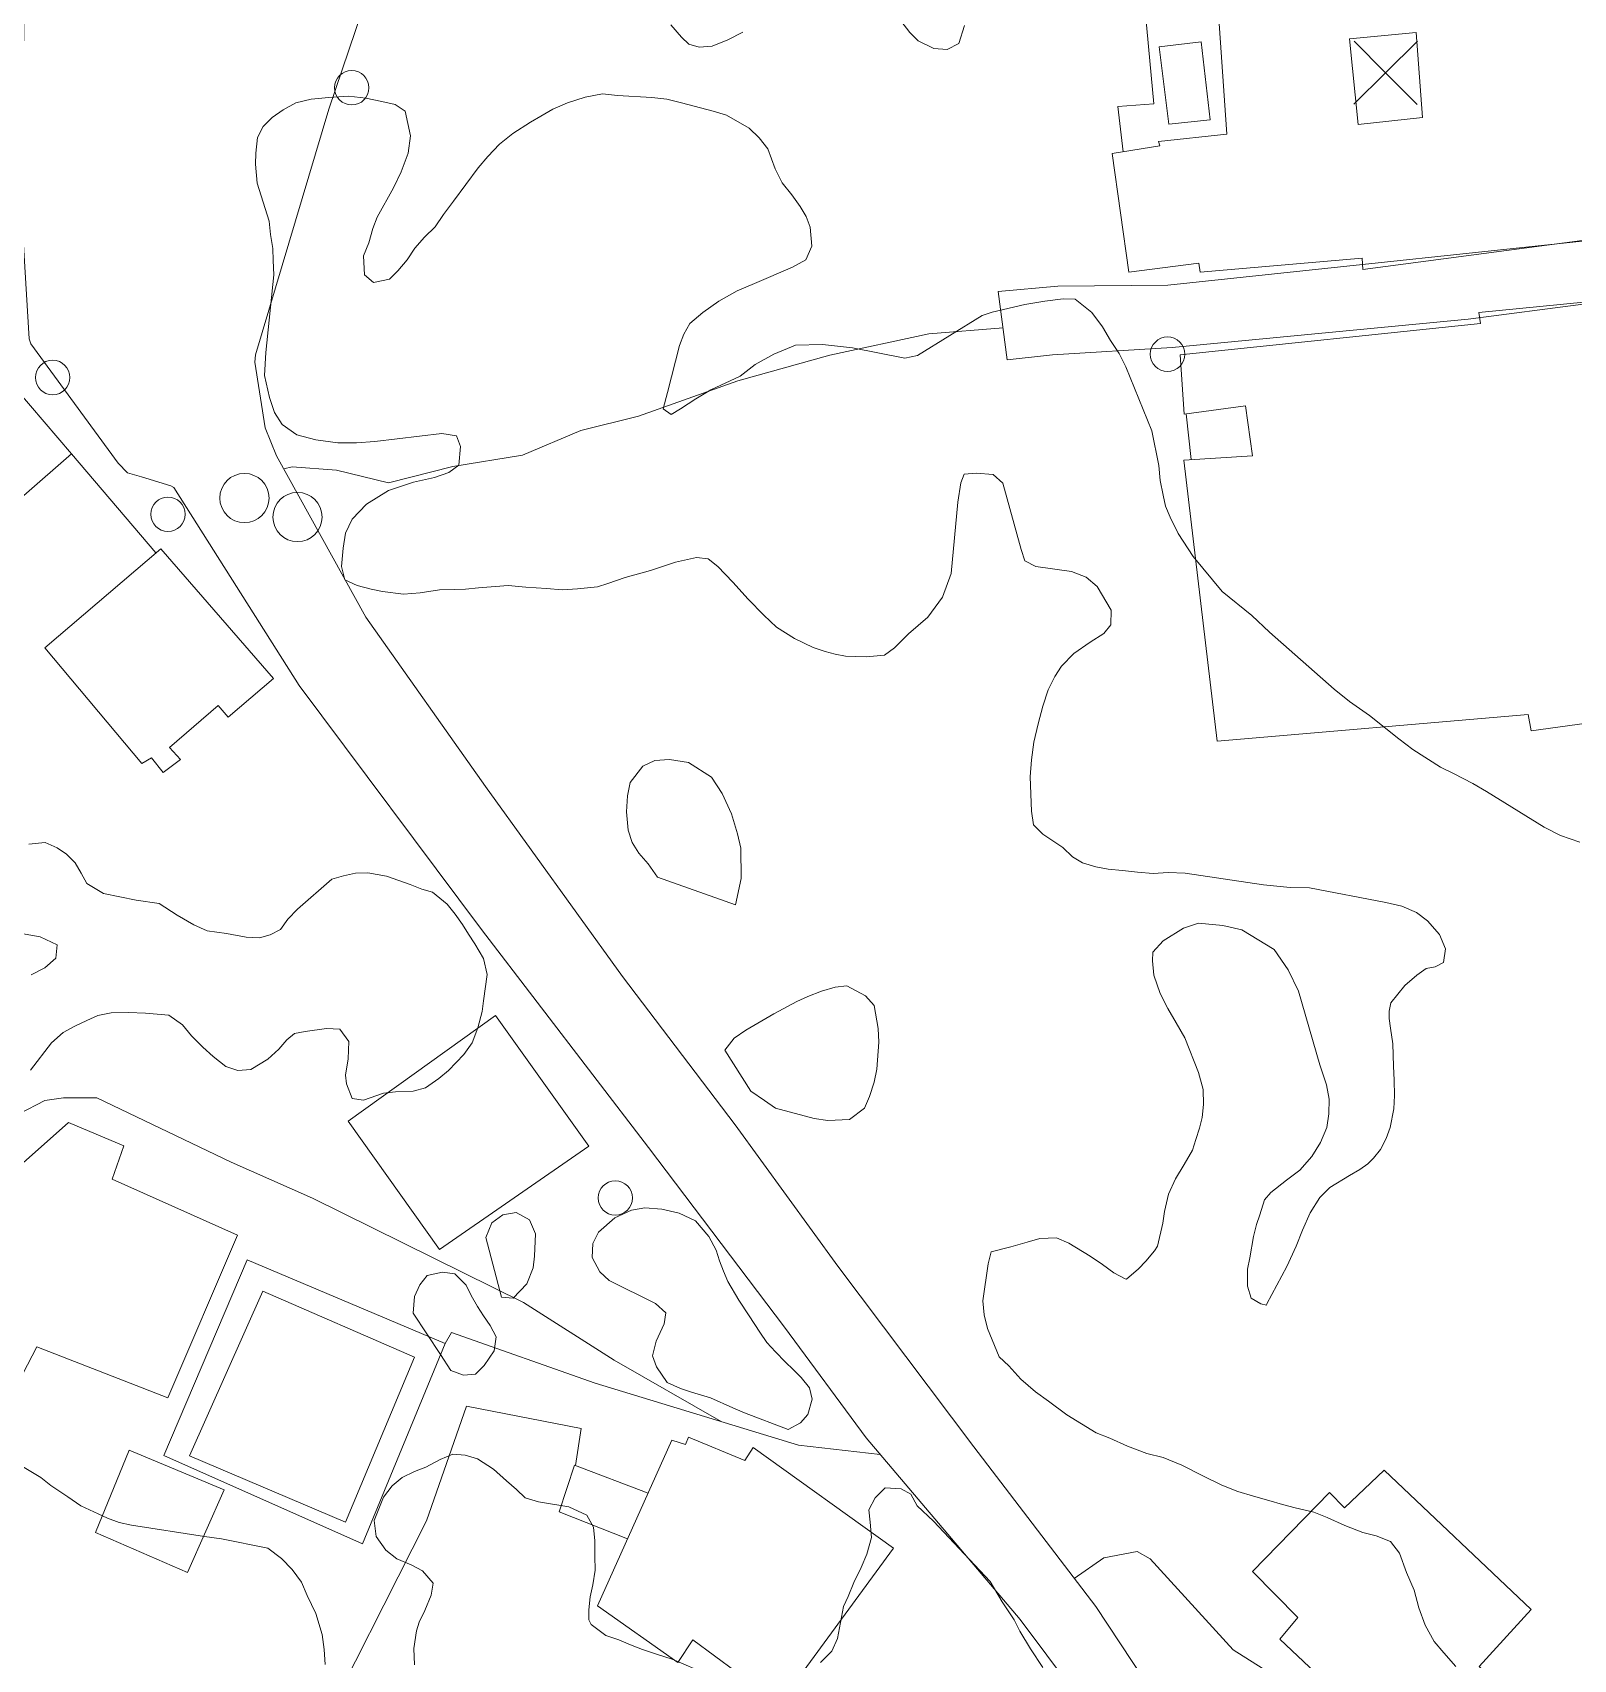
# Model space of a CAD drawing. Header units: metres. Extents: x 4652992 to 4879070, y 2074171 to 2309877.
# Drawn here: x 4654146.3 to 4654215.2, y 2308099.7 to 2308172.4 of the extents above; entities that cross this region are included whole.
import ezdxf

# ---------------------------------------------------------------- set-up
doc = ezdxf.new("R2010")
doc.units = ezdxf.units.M
doc.header["$MEASUREMENT"] = 0
doc.linetypes.add('DGN Style 3', pattern=[92.779933, 66.271381, -26.508552])
for name, color, linetype, lineweight in [('Level 16', 2, 'Continuous', 0), ('Level 18', 5, 'Continuous', 0), ('Level 19', 38, 'DGN Style 3', 0), ('Level 20', 30, 'DGN Style 3', 0), ('Level 30', 5, 'Continuous', 0), ('Level 31', 38, 'Continuous', 0), ('Level 35', 4, 'Continuous', 0), ('Level 37', 3, 'Continuous', 0), ('Level 39', 9, 'Continuous', 0), ('Level 40', 1, 'Continuous', 0), ('Level 45', 9, 'Continuous', 0), ('Level 61', 4, 'Continuous', 0), ('Level 62', 4, 'Continuous', 0)]:
    doc.layers.add(name, color=color, linetype=linetype, lineweight=lineweight)

# ---------------------------------------------------------------- blocks, each defined once
blk = doc.blocks.new('POSTE_1')
at = {"layer": 'Level 61'}
blk.add_circle((-0.000047, -0.000019, -0.000024), 0.770001, dxfattribs=at)
blk = doc.blocks.new('AL_1')
at = {"layer": 'Level 45'}
blk.add_circle((0.000021, 0.000013, 0.00003), 1.100002, dxfattribs=at)
blk = doc.blocks.new('COTA_10')
at = {"layer": 'Level 39'}
for p, q in [((-1.408444, 1.419518, 0.000039), (0.000013, -0.000004, 0.000039)), ((1.419535, 1.408453, 0.000039), (0.000013, -0.000004, 0.000039)), ((0.000013, -0.000004, 0.000039), (-1.419509, -1.408461, 0.000039)), ((0.000013, -0.000004, 0.000039), (1.40847, -1.419526, 0.000039))]:
    blk.add_line(p, q, dxfattribs=at)

msp = doc.modelspace()

# ---------------------------------------------------------------- linework, layer by layer
at = {"layer": 'Level 16'}
msp.add_3dface([(4654197.14547, 2308168.332587, 1355.708738), (4654196.710631, 2308171.789073, 1355.66), (4654198.590187, 2308172.01944, 1355.72), (4654198.99081, 2308168.526621, 1355.828811)], dxfattribs=at)
at = {"layer": 'Level 18', "color": 30}
for points in [[(4654171.015474, 2308207.42051, 1346.416456), (4654172.46127, 2308216.200941, 1347.679691), (4654172.836186, 2308224.593098, 1348.98954), (4654173.345897, 2308229.505239, 1350.257281), (4654173.496843, 2308230.645602, 1350.377281), (4654173.770456, 2308231.449198, 1350.437281), (4654173.868499, 2308231.726097, 1350.437281), (4654174.011246, 2308231.994033, 1350.437281), (4654174.142763, 2308232.201786, 1350.437281), (4654174.369301, 2308232.421701, 1350.457281), (4654191.441156, 2308233.982796, 1352.943548), (4654211.151973, 2308236.428634, 1355.214879), (4654211.668113, 2308236.54365, 1355.214879), (4654212.535401, 2308236.635075, 1355.394879), (4654212.938596, 2308236.476179, 1355.434879), (4654215.117251, 2308212.75174, 1356.574879), (4654220.114336, 2308164.096012, 1358.194879), (4654220.020485, 2308163.765445, 1358.174879), (4654219.75809, 2308163.575013, 1358.134879), (4654219.567357, 2308163.522119, 1358.094879), (4654197.095985, 2308161.131766, 1353.874879)], [(4654146.86694, 2308234.270055, 1341.91), (4654146.218154, 2308226.439216, 1341.28), (4654145.700526, 2308218.445938, 1341.045), (4654145.182073, 2308205.904582, 1340.115), (4654145.516068, 2308196.449108, 1339.525), (4654145.855669, 2308187.023752, 1338.945), (4654146.004177, 2308176.488598, 1338.415), (4654145.831143, 2308164.682384, 1337.755), (4654146.176151, 2308158.731685, 1337.485), (4654146.25748, 2308158.504467, 1337.465), (4654150.16238, 2308153.166799, 1337.145), (4654150.584825, 2308152.738308, 1337.055), (4654151.200623, 2308152.559989, 1337.005), (4654152.524835, 2308152.161323, 1336.855), (4654152.649085, 2308152.0817, 1336.755), (4654158.256617, 2308143.231038, 1334.425), (4654166.415421, 2308132.313791, 1331.495), (4654173.872918, 2308122.568364, 1328.635), (4654179.963248, 2308114.526798, 1326.315), (4654183.608152, 2308109.577192, 1325.075), (4654190.501952, 2308101.452406, 1323.005), (4654192.884476, 2308098.271537, 1322.095)], [(4654196.605306, 2308097.908911, 1322.067716), (4654193.875765, 2308102.041035, 1322.880392), (4654188.430667, 2308109.178461, 1324.781597), (4654182.34652, 2308117.263973, 1326.685258), (4654177.753111, 2308123.588468, 1328.570856), (4654172.709438, 2308130.221743, 1330.297282), (4654166.589372, 2308138.713972, 1332.566669), (4654161.236331, 2308146.284898, 1334.922023), (4654157.24233, 2308153.504584, 1336.846456), (4654156.728686, 2308154.750902, 1336.946456), (4654156.269951, 2308157.689328, 1337.486456), (4654156.309582, 2308158.023402, 1337.556456), (4654159.587236, 2308169.004083, 1339.736456), (4654162.846048, 2308178.651649, 1341.416456), (4654165.699108, 2308188.154874, 1343.296456), (4654170.569659, 2308205.541835, 1346.276456), (4654171.015474, 2308207.42051, 1346.416456)], [(4654197.301388, 2308158.340362, 1353.474879), (4654210.531427, 2308159.61456, 1356.231249), (4654221.058706, 2308160.989797, 1358.454879), (4654222.613153, 2308161.149915, 1358.474879), (4654241.243472, 2308162.635283, 1359.114879), (4654264.256509, 2308164.474795, 1359.574879), (4654283.754769, 2308166.97929, 1359.894879), (4654292.964728, 2308167.965918, 1360.114879)]]:
    msp.add_polyline3d(points, dxfattribs=at)
at = {"layer": 'Level 19', "linetype": 'DGN Style 3'}
msp.add_polyline3d([(4654197.301388, 2308158.340362, 1353.474879), (4654191.948308, 2308158.023385, 1351.684879), (4654189.923183, 2308157.791703, 1351.384879), (4654189.521714, 2308160.85475, 1351.524879), (4654192.187344, 2308161.088771, 1352.664879), (4654197.095985, 2308161.131766, 1353.874879)], dxfattribs=at)
at = {"layer": 'Level 20', "linetype": 'Continuous'}
for points in [[(4654189.734541, 2308159.23096, 1351.450662), (4654186.408718, 2308158.957071, 1349), (4654181.990527, 2308158.009988, 1347), (4654177.873326, 2308156.859118, 1345), (4654173.429502, 2308155.27176, 1343), (4654170.85814, 2308154.633752, 1342), (4654168.243891, 2308153.529095, 1341), (4654165.133837, 2308153.030952, 1340), (4654162.255692, 2308152.28902, 1339), (4654159.923404, 2308152.860705, 1338), (4654157.945292, 2308153.013537, 1337), (4654157.568797, 2308152.914451, 1336.689154)], [(4654177.129098, 2308110.308094, 1324.48812), (4654172.348514, 2308113.057109, 1323.94812), (4654168.292058, 2308115.634778, 1324), (4654158.857201, 2308120.303611, 1323.9), (4654155.220607, 2308121.909462, 1324), (4654149.207303, 2308124.793528, 1324.12), (4654147.712744, 2308124.791519, 1324.12), (4654146.887993, 2308124.671929, 1324.12), (4654145.738194, 2308124.081017, 1324.14), (4654143.316532, 2308122.180942, 1324), (4654139.346625, 2308117.405988, 1323.72), (4654137.473395, 2308115.065341, 1323), (4654135.507832, 2308111.335661, 1322), (4654132.203618, 2308105.684988, 1321)], [(4654184.232661, 2308108.841168, 1324.887479), (4654180.582851, 2308109.252464, 1324.787479), (4654171.497563, 2308112.029358, 1324), (4654165.068788, 2308114.300063, 1323.591197), (4654164.786341, 2308113.804494, 1323.631197)], [(4654208.810473, 2308096.886405, 1327.16), (4654207.433571, 2308095.579761, 1327.42), (4654204.926856, 2308097.001727, 1327.2), (4654200.025932, 2308100.10496, 1326.16), (4654196.31178, 2308104.177082, 1325), (4654195.732676, 2308104.495723, 1324.42), (4654194.240882, 2308104.213476, 1323.74), (4654192.917088, 2308103.297667, 1323.34)]]:
    msp.add_polyline3d(points, dxfattribs=at)
at = {"layer": 'Level 30', "color": 1}
for points in [[(4654219.466818, 2308163.642377, 1361.57), (4654205.820699, 2308161.836535, 1361.18), (4654205.797212, 2308162.337097, 1361.2), (4654198.547297, 2308161.713889, 1360.64), (4654198.481475, 2308162.110224, 1360.65), (4654195.354955, 2308161.71393, 1359.94), (4654194.617339, 2308167.015463, 1359.97), (4654196.749904, 2308167.362674, 1360.32), (4654196.691158, 2308167.562253, 1360.3), (4654199.737784, 2308167.891887, 1360.63), (4654199.2619, 2308174.793934, 1360.71)], [(4654197.831379, 2308155.370403, 1356.364752), (4654197.648852, 2308158.012825, 1356.284752), (4654211.084898, 2308159.416063, 1362.424752), (4654211.015232, 2308159.912014, 1362.424752), (4654218.587075, 2308160.657569, 1362.644752)], [(4654216.272234, 2308141.606066, 1362.514752), (4654213.343569, 2308141.197457, 1362.504752), (4654213.208858, 2308141.939891, 1362.394752), (4654199.303649, 2308140.743432, 1357.854752), (4654197.818438, 2308153.309336, 1358.504752), (4654200.88533, 2308153.502019, 1359.054752), (4654200.580428, 2308155.739609, 1359.274752), (4654197.831379, 2308155.370403, 1356.364752)], [(4654151.227111, 2308139.745424, 1337.83), (4654146.888465, 2308144.920399, 1337.93), (4654152.070794, 2308149.346672, 1337.89), (4654157.109137, 2308143.535313, 1337.8), (4654155.081131, 2308141.816776, 1337.89), (4654154.63956, 2308142.33884, 1337.89), (4654152.45747, 2308140.457325, 1337.8), (4654152.943639, 2308139.926361, 1337.79), (4654152.178239, 2308139.342942, 1337.76), (4654151.652292, 2308139.990331, 1337.78), (4654151.227111, 2308139.745424, 1337.83)], [(4654152.385031, 2308111.37654, 1326.12), (4654146.521872, 2308113.656017, 1326.13), (4654145.260289, 2308111.203931, 1324.69), (4654142.503327, 2308112.254071, 1324.65), (4654141.542246, 2308109.985072, 1323.92), (4654138.657045, 2308111.225274, 1323.86), (4654142.922966, 2308120.256541, 1327.04), (4654145.384284, 2308121.404264, 1327.01), (4654147.942616, 2308123.684463, 1327.44), (4654150.410764, 2308122.636955, 1327.29), (4654149.896065, 2308121.156667, 1327.19), (4654155.504327, 2308118.64585, 1326.64), (4654152.385031, 2308111.37654, 1326.12)], [(4654184.829483, 2308104.647388, 1329.31), (4654179.730958, 2308097.683292, 1329.22), (4654175.866296, 2308100.556929, 1328.74), (4654175.193509, 2308099.536415, 1324.67), (4654171.601602, 2308102.073069, 1324.54), (4654174.927763, 2308109.484085, 1326.99), (4654175.524995, 2308109.286711, 1328.33), (4654175.665453, 2308109.612147, 1328.38), (4654178.186209, 2308108.568682, 1329.47), (4654178.562743, 2308109.145555, 1329.23), (4654184.829483, 2308104.647388, 1329.31)], [(4654206.359986, 2308096.567508, 1329.954228), (4654202.113665, 2308100.576724, 1330.007071), (4654202.915095, 2308101.546074, 1330.207071), (4654200.887034, 2308103.599823, 1330.427071), (4654204.331045, 2308107.141793, 1331.177071), (4654205.005133, 2308106.447215, 1331.437071), (4654206.770957, 2308108.143314, 1332.007071), (4654213.346002, 2308101.90778, 1332.307071), (4654211.030872, 2308099.351308, 1331.476807), (4654214.155013, 2308096.282065, 1332.857071), (4654211.904065, 2308093.724959, 1331.637071), (4654207.6951, 2308098.026242, 1330.366053), (4654206.359986, 2308096.567508, 1329.954228)]]:
    msp.add_polyline3d(points, dxfattribs=at)
for points in [[(4654208.493335, 2308168.629085, 1360.95), (4654205.61833, 2308168.31651, 1361.14), (4654205.226548, 2308172.150823, 1361.08), (4654208.213823, 2308172.425867, 1360.96)], [(4654164.532854, 2308117.999232, 1329.37), (4654160.441291, 2308123.742812, 1329.41), (4654167.030794, 2308128.468295, 1329.4), (4654171.205673, 2308122.630013, 1329.31)], [(4654156.627189, 2308116.150156, 1325.8), (4654163.416189, 2308113.184963, 1325.9), (4654160.331066, 2308105.806994, 1325.95), (4654153.347964, 2308108.779476, 1325.88)], [(4654150.651571, 2308109.034036, 1324.2), (4654154.906289, 2308107.262712, 1324.3), (4654153.258622, 2308103.555469, 1323.86), (4654149.155652, 2308105.343604, 1323.77)]]:
    msp.add_3dface(points, dxfattribs=at)
at = {"layer": 'Level 31'}
for points in [[(4654119.323259, 2308136.771295, 1337.773276), (4654119.543808, 2308149.206495, 1338.353276), (4654117.896684, 2308148.541387, 1339.093276), (4654116.340382, 2308153.989106, 1338.963276), (4654142.804254, 2308160.682033, 1338.843276), (4654143.030243, 2308167.836694, 1338.693276), (4654144.276628, 2308167.820426, 1339.173276), (4654143.937847, 2308157.584933, 1339.573276), (4654143.584609, 2308157.469306, 1339.543276), (4654144.171162, 2308155.365961, 1339.053276), (4654140.719823, 2308154.643486, 1337.383276), (4654140.939274, 2308153.753974, 1337.403276), (4654141.670893, 2308152.963852, 1337.313276), (4654145.637809, 2308156.446174, 1337.523276), (4654148.074124, 2308153.593095, 1337.483276), (4654141.660033, 2308147.992876, 1336.813276), (4654139.413683, 2308150.583007, 1336.753276), (4654127.631641, 2308147.459546, 1336.043276), (4654127.046788, 2308142.347222, 1335.743276), (4654124.260464, 2308142.748745, 1338.463276), (4654124.288669, 2308136.70706, 1338.263276), (4654119.323259, 2308136.771295, 1337.773276)], [(4654172.946175, 2308105.068911, 1326.032052), (4654169.888771, 2308106.274448, 1325.842052), (4654170.566605, 2308108.355503, 1325.862052), (4654173.864131, 2308107.114207, 1326.072052)]]:
    msp.add_polyline3d(points, dxfattribs=at)
at = {"layer": 'Level 35'}
msp.add_line((4654197.925687, 2308155.383068, 1356.464582), (4654198.150367, 2308153.330191, 1356.444582), dxfattribs=at)
at = {"layer": 'Level 37'}
msp.add_line((4654148.074124, 2308153.593095, 1337.331197), (4654151.854007, 2308149.161513, 1337.031197), dxfattribs=at)
for points in [[(4654163.949005, 2308105.867354, 1323.645616), (4654165.745814, 2308110.996121, 1324.365616), (4654170.860346, 2308110.0019, 1324.935616), (4654170.609658, 2308108.339297, 1324.835616)], [(4654142.89348, 2308066.34026, 1304.705616), (4654152.34006, 2308085.404569, 1309.665616), (4654158.867203, 2308095.827568, 1315.825616), (4654163.949005, 2308105.867354, 1323.645616)]]:
    msp.add_polyline3d(points, dxfattribs=at)
at = {"layer": 'Level 40', "color": 3}
for points in [[(4654188.001658, 2308172.753046, 1357.808935), (4654187.757714, 2308171.943585, 1357.608935), (4654187.228272, 2308171.673159, 1357.328935), (4654186.639065, 2308171.715864, 1357.008935), (4654185.944174, 2308172.065838, 1356.588935), (4654185.565185, 2308172.42784, 1356.368935), (4654185.159079, 2308172.960912, 1355.848935)], [(4654178.101918, 2308172.446754, 1351.968935), (4654177.423656, 2308172.100724, 1351.608935), (4654176.727688, 2308171.818472, 1351.428935), (4654176.136272, 2308171.771271, 1351.248935), (4654175.684265, 2308171.906966, 1350.928935), (4654175.357283, 2308172.228436, 1350.428935), (4654174.879255, 2308172.775911, 1350.088935)], [(4654209.978936, 2308099.360185, 1338.948935), (4654209.444473, 2308099.973913, 1339.108935), (4654209.0077, 2308100.478665, 1339.308935), (4654208.616244, 2308101.213178, 1339.508935), (4654208.322129, 2308101.988019, 1339.748935), (4654208.119691, 2308102.77447, 1339.908935), (4654207.768234, 2308103.560719, 1339.948935), (4654207.462442, 2308104.427425, 1339.908935), (4654207.060005, 2308104.955193, 1339.868935), (4654206.423232, 2308105.201263, 1339.428935), (4654205.826808, 2308105.349764, 1339.228935), (4654205.023674, 2308105.658777, 1339.068935), (4654204.23187, 2308106.02523, 1338.828935), (4654203.623768, 2308106.265596, 1338.628935), (4654202.797977, 2308106.459728, 1338.388935), (4654202.230224, 2308106.602526, 1338.108935), (4654201.610793, 2308106.785451, 1337.748935), (4654200.93402, 2308106.979784, 1337.588935), (4654200.228577, 2308107.179821, 1337.308935), (4654199.511456, 2308107.471722, 1336.908935), (4654198.696646, 2308107.872599, 1336.348935), (4654197.721138, 2308108.36514, 1335.868935), (4654196.894999, 2308108.708577, 1335.668935), (4654196.15522, 2308108.885598, 1335.668935), (4654195.294745, 2308109.206018, 1335.708935), (4654194.50294, 2308109.572471, 1335.708935), (4654193.894839, 2308109.812837, 1335.588935), (4654192.591926, 2308110.609289, 1335.308935), (4654191.759425, 2308111.222615, 1335.228935), (4654191.185311, 2308111.635302, 1335.228935), (4654190.524835, 2308112.214405, 1335.228935), (4654189.984708, 2308112.799412, 1335.228935), (4654189.559612, 2308113.212299, 1335.228935), (4654189.035086, 2308114.480686, 1335.228935), (4654188.884673, 2308115.077704, 1335.228935), (4654188.831603, 2308115.71505, 1335.388935), (4654189.068468, 2308117.369211, 1335.508935), (4654189.204765, 2308117.90919, 1335.828935), (4654190.081189, 2308118.122844, 1336.388935), (4654190.808594, 2308118.336297, 1336.668935), (4654191.375651, 2308118.492109, 1337.028935), (4654192.12641, 2308118.521833, 1337.268935), (4654192.67717, 2308118.292875, 1337.268935), (4654193.635684, 2308117.714174, 1337.268935), (4654194.186792, 2308117.335912, 1337.268935), (4654194.680558, 2308116.969057, 1337.308935), (4654195.191318, 2308116.688362, 1337.588935), (4654195.24866, 2308116.676955, 1338.108935), (4654195.786349, 2308117.13708, 1338.948935), (4654196.123691, 2308117.487827, 1339.468935), (4654196.512361, 2308117.947751, 1339.948935), (4654196.64369, 2308118.160401, 1340.388935), (4654196.876284, 2308119.188623, 1340.388935), (4654196.949574, 2308119.71129, 1340.388935), (4654197.131187, 2308120.48103, 1340.828935), (4654197.444826, 2308121.164811, 1341.388935), (4654197.838813, 2308121.80276, 1341.828935), (4654198.204128, 2308122.446413, 1342.308935), (4654198.357767, 2308122.923248, 1343.108935), (4654198.51707, 2308123.428803, 1343.788935), (4654198.642038, 2308123.911342, 1343.908935), (4654198.697987, 2308124.497153, 1343.908935), (4654198.679252, 2308125.157515, 1343.908935), (4654198.47115, 2308125.915246, 1343.988935), (4654197.854249, 2308127.470633, 1344.868935), (4654197.480134, 2308128.142002, 1345.308935), (4654197.100355, 2308128.784651, 1345.788935), (4654196.754911, 2308129.450315, 1346.228935), (4654196.472125, 2308130.282598, 1347.028935), (4654196.419055, 2308130.919944, 1347.308935), (4654196.435352, 2308131.304714, 1347.668935), (4654196.892693, 2308131.810671, 1347.948935), (4654197.80842, 2308132.37467, 1347.988935), (4654198.478483, 2308132.599531, 1347.988935), (4654199.561965, 2308132.503369, 1347.788935), (4654200.416427, 2308132.303533, 1347.748935), (4654201.851365, 2308131.421121, 1347.548935), (4654202.478202, 2308130.520392, 1347.428935), (4654202.94469, 2308129.562023, 1347.148935), (4654203.903808, 2308126.267118, 1346.068935), (4654204.203936, 2308125.371691, 1345.628935), (4654204.314348, 2308124.722937, 1345.108935), (4654204.304412, 2308124.068278, 1344.988935), (4654204.214128, 2308123.459451, 1344.748935), (4654203.934825, 2308122.798687, 1343.988935), (4654203.540838, 2308122.160738, 1343.468935), (4654203.003497, 2308121.551308, 1343.028935), (4654202.408466, 2308121.10259, 1342.948935), (4654201.704764, 2308120.556104, 1342.948935), (4654201.430429, 2308120.222669, 1342.388935), (4654201.208468, 2308119.550497, 1341.828935), (4654201.066158, 2308119.131102, 1341.588935), (4654200.929861, 2308118.591123, 1341.268935), (4654200.771603, 2308117.637654, 1340.908935), (4654200.669641, 2308117.120691, 1340.588935), (4654200.671383, 2308116.374168, 1340.228935), (4654200.833124, 2308115.83459, 1340.828935), (4654201.257871, 2308115.571008, 1341.428935), (4654201.515909, 2308115.519673, 1342.068935), (4654201.527238, 2308115.577113, 1342.708935), (4654202.423186, 2308117.24939, 1345.428935), (4654202.839482, 2308118.151524, 1345.628935), (4654203.130114, 2308118.869729, 1345.628935), (4654203.460746, 2308119.63967, 1345.748935), (4654203.894733, 2308120.329355, 1346.188935), (4654204.340745, 2308120.777872, 1346.428935), (4654205.222137, 2308121.318855, 1347.028935), (4654205.691504, 2308121.583643, 1347.308935), (4654206.040523, 2308121.842526, 1347.628935), (4654206.297864, 2308122.089801, 1347.988935), (4654206.612199, 2308122.474972, 1348.388935), (4654206.857515, 2308122.963416, 1348.788935), (4654207.045489, 2308123.463267, 1349.148935), (4654207.20976, 2308124.296152, 1349.948935), (4654207.237038, 2308124.887666, 1350.908935), (4654207.223968, 2308125.576749, 1351.748935), (4654207.199568, 2308126.208392, 1351.868935), (4654207.15713, 2308127.201788, 1351.868935), (4654207.058047, 2308127.907983, 1352.188935), (4654206.993996, 2308128.338584, 1352.748935), (4654206.998964, 2308128.665914, 1353.148935), (4654207.072603, 2308129.039276, 1353.828935), (4654207.701273, 2308129.809619, 1354.428935), (4654208.238962, 2308130.269744, 1354.828935), (4654208.656652, 2308130.574659, 1355.148935), (4654209.057696, 2308130.64411, 1355.868935), (4654209.424057, 2308130.839849, 1356.428935), (4654209.514341, 2308131.448676, 1356.468935), (4654209.25491, 2308132.097229, 1356.468935), (4654208.720447, 2308132.710957, 1356.468935), (4654208.226681, 2308133.077812, 1356.468935), (4654207.566902, 2308133.358305, 1356.468935), (4654206.855794, 2308133.529622, 1356.468935), (4654203.438293, 2308134.179662, 1356.308935), (4654202.578514, 2308134.201473, 1356.188935), (4654201.380349, 2308134.320451, 1356.108935), (4654197.877183, 2308134.838298, 1355.868935), (4654197.109082, 2308134.871717, 1355.828935), (4654196.444335, 2308134.824881, 1355.828935), (4654195.73924, 2308134.875614, 1355.868935), (4654195.06848, 2308134.949362, 1355.948935), (4654194.426391, 2308135.017407, 1356.068935), (4654193.881644, 2308135.12578, 1356.308935), (4654193.290885, 2308135.303002, 1356.308935), (4654192.837466, 2308135.572288, 1356.348935), (4654192.412371, 2308135.985176, 1356.348935), (4654191.516864, 2308136.581189, 1356.428935), (4654191.091768, 2308136.994077, 1356.588935), (4654191.004362, 2308137.608407, 1356.628935), (4654190.949202, 2308139.141582, 1356.628935), (4654191.010467, 2308139.905417, 1356.708935), (4654191.106068, 2308140.692269, 1356.748935), (4654191.29901, 2308141.51945, 1356.788935), (4654191.514958, 2308142.312207, 1356.788935), (4654191.748249, 2308143.041819, 1356.828935), (4654192.044893, 2308143.63944, 1356.868935), (4654192.341887, 2308144.087755, 1356.908935), (4654192.902234, 2308144.662761, 1356.948935), (4654193.628943, 2308145.174823, 1356.988935), (4654194.241316, 2308145.560396, 1357.068935), (4654194.555651, 2308145.945568, 1357.268935), (4654194.565587, 2308146.600227, 1357.308935), (4654193.938402, 2308147.65026, 1357.308935), (4654193.455964, 2308148.074555, 1357.268935), (4654192.790521, 2308148.326328, 1357.228935), (4654191.196628, 2308148.55388, 1357.148935), (4654190.708875, 2308148.800151, 1357.148935), (4654190.541469, 2308149.311008, 1357.068935), (4654189.726402, 2308152.278785, 1356.788935), (4654189.295642, 2308152.662952, 1356.548935), (4654188.533205, 2308152.725092, 1356.428935), (4654187.988806, 2308152.684161, 1356.308935), (4654187.852161, 2308152.293486, 1355.948935), (4654187.710896, 2308151.426178, 1355.628935), (4654187.408843, 2308148.232938, 1355.228935), (4654187.021566, 2308147.175795, 1355.228935), (4654186.370238, 2308146.290571, 1355.228935), (4654185.506536, 2308145.537139, 1354.708935), (4654184.877517, 2308144.916101, 1354.108935), (4654184.425492, 2308144.588169, 1353.748935), (4654183.606062, 2308144.512412, 1353.148935), (4654182.688942, 2308144.545631, 1352.708935), (4654182.230207, 2308144.636893, 1352.388935), (4654181.777137, 2308144.756875, 1351.948935), (4654181.243719, 2308144.922688, 1351.588935), (4654180.400238, 2308145.32927, 1351.428935), (4654179.608085, 2308145.845027, 1351.188935), (4654179.027958, 2308146.378298, 1350.908935), (4654178.332799, 2308147.08369, 1350.708935), (4654177.648969, 2308147.846521, 1350.468935), (4654176.98248, 2308148.546209, 1350.028935), (4654176.546056, 2308148.901656, 1349.588935), (4654176.01865, 2308148.946885, 1349.308935), (4654175.084885, 2308148.744639, 1348.948935), (4654173.968113, 2308148.369871, 1348.308935), (4654172.833999, 2308148.058247, 1347.868935), (4654172.066594, 2308147.793058, 1347.588935), (4654171.591215, 2308147.648854, 1347.308935), (4654170.708778, 2308147.555785, 1347.268935), (4654170.01536, 2308147.514653, 1347.268935), (4654169.310265, 2308147.565385, 1347.268935), (4654168.398809, 2308147.627324, 1347.068935), (4654167.607701, 2308147.695168, 1346.508935), (4654166.278208, 2308147.601496, 1345.588935), (4654165.699473, 2308147.537549, 1345.348935), (4654165.18941, 2308147.519634, 1345.148935), (4654164.530328, 2308147.501518, 1344.788935), (4654163.670897, 2308147.374025, 1344.588935), (4654162.914473, 2308147.31558, 1344.548935), (4654161.985675, 2308147.440663, 1344.468935), (4654161.469599, 2308147.543333, 1344.428935), (4654160.844504, 2308147.697538, 1344.428935), (4654160.299409, 2308147.955216, 1344.548935), (4654160.148997, 2308148.552234, 1344.828935), (4654160.221591, 2308149.37351, 1344.868935), (4654160.323204, 2308150.039777, 1345.028935), (4654160.625513, 2308150.666118, 1345.188935), (4654161.265861, 2308151.344597, 1345.308935), (4654162.250259, 2308151.954629, 1345.428935), (4654163.367031, 2308152.329397, 1345.588935), (4654164.300796, 2308152.531643, 1345.788935), (4654164.942189, 2308152.762207, 1346.028935), (4654165.394214, 2308153.090139, 1346.588935), (4654165.466808, 2308153.911415, 1346.868935), (4654165.293737, 2308154.393553, 1346.868935), (4654164.628642, 2308154.496021, 1346.788935), (4654161.637629, 2308154.135955, 1346.748935), (4654160.823864, 2308154.088918, 1346.748935), (4654159.987091, 2308154.076305, 1346.828935), (4654159.000952, 2308154.212796, 1346.828935), (4654158.152154, 2308154.441353, 1346.828935), (4654157.497691, 2308154.899871, 1346.828935), (4654157.15826, 2308155.444951, 1346.788935), (4654156.933164, 2308156.116521, 1346.668935), (4654156.707372, 2308157.0867, 1346.548935), (4654156.762276, 2308158.120425, 1346.428935), (4654157.120974, 2308161.600866, 1346.068935), (4654157.096575, 2308162.232509, 1345.988935), (4654157.083853, 2308162.772287, 1345.828935), (4654156.967776, 2308163.392321, 1345.668935), (4654156.909041, 2308164.000948, 1345.588935), (4654156.377805, 2308165.688528, 1345.468935), (4654156.307044, 2308166.538324, 1345.468935), (4654156.317329, 2308167.043678, 1345.468935), (4654156.395935, 2308167.744369, 1345.508935), (4654156.641251, 2308168.232813, 1345.548935), (4654157.047264, 2308168.629593, 1345.588935), (4654157.533624, 2308168.980541, 1345.588935), (4654158.100333, 2308169.285658, 1345.628935), (4654158.787738, 2308169.447374, 1345.708935), (4654159.578497, 2308169.528835, 1345.828935), (4654160.48394, 2308169.587481, 1345.908935), (4654161.240713, 2308169.49662, 1346.028935), (4654161.957485, 2308169.354024, 1346.188935), (4654162.553909, 2308169.205522, 1346.388935), (4654163.001663, 2308168.907516, 1346.508935), (4654163.233468, 2308167.816752, 1346.828935), (4654163.137868, 2308167.0299, 1347.028935), (4654162.824577, 2308166.196815, 1347.188935), (4654162.476604, 2308165.490018, 1347.308935), (4654161.740308, 2308164.173992, 1347.548935), (4654161.552333, 2308163.67414, 1347.708935), (4654161.364708, 2308163.024985, 1347.828935), (4654161.131069, 2308162.444677, 1348.108935), (4654161.173159, 2308161.600585, 1348.348935), (4654161.580912, 2308161.250842, 1348.548935), (4654162.296988, 2308161.406855, 1348.788935), (4654162.668665, 2308161.780618, 1348.908935), (4654163.091671, 2308162.263559, 1348.988935), (4654163.434328, 2308162.792331, 1348.988935), (4654163.857334, 2308163.275272, 1349.068935), (4654164.337682, 2308163.746804, 1349.188935), (4654164.714675, 2308164.298593, 1349.188935), (4654165.160339, 2308164.896414, 1349.228935), (4654166.257331, 2308166.379459, 1349.228935), (4654166.686001, 2308166.891119, 1349.268935), (4654167.212013, 2308167.443109, 1349.308935), (4654167.812709, 2308167.920546, 1349.468935), (4654168.596759, 2308168.421201, 1349.588935), (4654169.066126, 2308168.685989, 1349.748935), (4654169.604164, 2308168.996809, 1349.868935), (4654170.256885, 2308169.284814, 1349.948935), (4654171.052961, 2308169.5443, 1350.028935), (4654171.826379, 2308169.688905, 1350.148935), (4654172.497138, 2308169.615156, 1350.388935), (4654174.027677, 2308169.519596, 1351.188935), (4654174.698436, 2308169.445848, 1351.548935), (4654175.352202, 2308169.285939, 1351.828935), (4654176.768754, 2308168.914585, 1352.348935), (4654177.359513, 2308168.737364, 1352.668935), (4654178.375369, 2308168.147255, 1352.948935), (4654178.829135, 2308167.728663, 1352.948935), (4654179.208566, 2308167.235319, 1352.948935), (4654179.537365, 2308166.334189, 1352.948935), (4654179.859802, 2308165.702948, 1352.988935), (4654180.290911, 2308165.169476, 1353.028935), (4654180.664677, 2308164.647412, 1353.028935), (4654180.935089, 2308164.205604, 1353.028935), (4654181.108159, 2308163.723467, 1353.028935), (4654181.17892, 2308162.873671, 1353.028935), (4654180.910946, 2308162.270347, 1352.948935), (4654180.309902, 2308161.942214, 1352.948935), (4654178.615092, 2308161.204889, 1352.868935), (4654177.836358, 2308160.88226, 1352.868935), (4654177.029302, 2308160.416029, 1352.828935), (4654176.302593, 2308159.903967, 1352.828935), (4654175.730568, 2308159.420825, 1352.868935), (4654175.456582, 2308158.938086, 1352.948935), (4654175.268608, 2308158.438234, 1353.028935), (4654174.734749, 2308156.335758, 1353.348935), (4654174.53013, 2308155.600442, 1353.508935), (4654174.897535, 2308155.348267, 1353.828935), (4654175.303896, 2308155.595742, 1354.028935), (4654175.990604, 2308156.056068, 1354.228935), (4654176.665984, 2308156.458954, 1354.468935), (4654177.977091, 2308157.063684, 1354.908935), (4654178.646457, 2308157.587154, 1355.068935), (4654179.482185, 2308158.04768, 1355.308935), (4654180.455602, 2308158.450968, 1355.588935), (4654181.653419, 2308158.481295, 1355.948935), (4654182.994938, 2308158.333797, 1355.988935), (4654185.345952, 2308157.866081, 1355.988935), (4654185.907344, 2308157.993172, 1355.988935), (4654188.791868, 2308159.777236, 1356.308935), (4654189.238576, 2308159.927144, 1356.908935), (4654190.705064, 2308160.262185, 1357.948935), (4654191.598829, 2308160.412695, 1358.348935), (4654192.423924, 2308160.517172, 1358.628935), (4654192.956994, 2308160.500663, 1358.668935), (4654193.703482, 2308159.904449, 1359.308935), (4654194.174939, 2308159.273408, 1359.468935), (4654194.531712, 2308158.665184, 1359.628935), (4654194.92282, 2308158.079975, 1359.908935), (4654195.222251, 2308157.483158, 1360.068935), (4654196.386685, 2308154.62496, 1360.068935), (4654196.705548, 2308153.069171, 1359.828935), (4654196.752954, 2308152.403105, 1359.748935), (4654196.892037, 2308151.748647, 1359.628935), (4654197.0021, 2308151.249197, 1359.628935), (4654197.203842, 2308150.761356, 1359.628935), (4654197.566627, 2308150.032547, 1359.628935), (4654198.228148, 2308149.00553, 1359.628935), (4654199.527137, 2308147.433834, 1359.668935), (4654200.865082, 2308146.361789, 1359.668935), (4654201.640589, 2308145.610566, 1359.668935), (4654204.535213, 2308143.064795, 1359.668935), (4654205.230023, 2308142.508709, 1359.668935), (4654206.119866, 2308141.883975, 1359.668935), (4654207.434804, 2308140.846354, 1359.668935), (4654208.054932, 2308140.364819, 1359.628935), (4654209.300502, 2308139.579775, 1359.468935), (4654209.868604, 2308139.287673, 1359.348935), (4654210.735092, 2308138.846667, 1359.228935), (4654211.349206, 2308138.485717, 1359.268935), (4654213.926361, 2308136.898517, 1360.108935), (4654214.655159, 2308136.514751, 1360.468935), (4654215.521298, 2308136.223051, 1360.708935)], [(4654174.276122, 2308134.662899, 1339.660191), (4654173.857168, 2308135.256795, 1339.660191), (4654173.443854, 2308135.729498, 1339.660191), (4654173.151217, 2308136.208136, 1339.660191), (4654172.962074, 2308136.756171, 1339.740191), (4654172.888104, 2308137.581393, 1339.740191), (4654172.94045, 2308138.291355, 1339.820191), (4654173.061659, 2308138.897525, 1339.900191), (4654173.625442, 2308139.625493, 1340.060191), (4654174.154327, 2308139.880153, 1340.060191), (4654174.82094, 2308139.927225, 1340.060191), (4654175.659778, 2308139.789843, 1340.060191), (4654176.69353, 2308139.133291, 1340.060191), (4654177.175575, 2308138.406736, 1340.060191), (4654177.588491, 2308137.483857, 1340.060191), (4654177.857775, 2308136.589641, 1340.060191), (4654178.000875, 2308135.960743, 1340.020191), (4654178.028404, 2308134.604482, 1340.020191), (4654177.763031, 2308133.426742, 1340.020191), (4654174.276122, 2308134.662899, 1339.660191)], [(4654146.166947, 2308136.133282, 1334.168935), (4654146.897495, 2308136.206528, 1334.148935), (4654147.430798, 2308135.975397, 1334.128935), (4654147.844838, 2308135.689906, 1334.068935), (4654148.23914, 2308135.299004, 1334.068935), (4654148.51136, 2308134.838683, 1334.068935), (4654148.768557, 2308134.381353, 1334.228935), (4654149.508394, 2308133.921662, 1334.288935), (4654150.965652, 2308133.631552, 1334.288935), (4654151.995694, 2308133.473353, 1334.288935), (4654152.802188, 2308132.95353, 1334.588935), (4654153.547664, 2308132.523957, 1334.588935), (4654154.135421, 2308132.250744, 1334.648935), (4654155.003026, 2308132.140503, 1334.748935), (4654155.89222, 2308131.979103, 1334.788935), (4654156.477203, 2308131.940747, 1334.908935), (4654156.955175, 2308132.079896, 1335.068935), (4654157.42002, 2308132.315381, 1335.068935), (4654157.756267, 2308132.779531, 1335.068935), (4654158.182653, 2308133.225736, 1335.068935), (4654159.710643, 2308134.561674, 1335.068935), (4654160.239324, 2308134.721969, 1335.068935), (4654160.77457, 2308134.834097, 1335.068935), (4654161.322943, 2308134.84989, 1334.988935), (4654162.167066, 2308134.697463, 1334.808935), (4654163.220544, 2308134.331534, 1334.728935), (4654163.741643, 2308134.118452, 1334.668935), (4654164.216748, 2308133.992628, 1334.548935), (4654164.879573, 2308133.454546, 1334.428935), (4654165.232549, 2308133.00939, 1334.348935), (4654165.564862, 2308132.537106, 1334.308935), (4654165.827699, 2308132.109894, 1334.248935), (4654166.105558, 2308131.679691, 1333.888935), (4654166.496993, 2308131.023815, 1333.408935), (4654166.658363, 2308130.304397, 1333.288935), (4654166.501329, 2308129.132898, 1332.748935), (4654166.441142, 2308128.645031, 1332.628935), (4654166.242877, 2308127.919108, 1332.228935), (4654165.992979, 2308127.250324, 1331.868935), (4654165.615407, 2308126.731921, 1331.768935), (4654164.934502, 2308126.008359, 1331.768935), (4654164.494988, 2308125.658489, 1331.748935), (4654163.900526, 2308125.230125, 1331.748935), (4654163.359641, 2308125.087879, 1331.488935), (4654162.559616, 2308125.059704, 1331.248935), (4654162.03283, 2308124.992753, 1331.248935), (4654161.134159, 2308124.687431, 1330.948935), (4654160.632751, 2308124.756011, 1330.988935), (4654160.367142, 2308125.418079, 1331.108935), (4654160.329655, 2308125.800428, 1331.508935), (4654160.449983, 2308126.526247, 1331.848935), (4654160.470788, 2308127.303119, 1332.088935), (4654160.077458, 2308127.865651, 1332.128935), (4654159.474631, 2308127.89194, 1331.908935), (4654158.529042, 2308127.752161, 1331.768935), (4654158.044506, 2308127.661179, 1331.568935), (4654157.712051, 2308127.383718, 1331.288935), (4654157.354217, 2308126.970726, 1331.268935), (4654156.849895, 2308126.524416, 1331.208935), (4654156.091101, 2308126.050665, 1331.108935), (4654155.507042, 2308126.010737, 1330.988935), (4654154.980303, 2308126.193701, 1330.948935), (4654154.408542, 2308126.635552, 1330.888935), (4654153.941943, 2308127.056468, 1330.888935), (4654153.444374, 2308127.561651, 1330.928935), (4654153.036945, 2308128.048889, 1330.948935), (4654152.432317, 2308128.481663, 1330.948935), (4654151.390996, 2308128.579627, 1330.928935), (4654150.617274, 2308128.608696, 1330.908935), (4654149.850115, 2308128.589599, 1330.888935), (4654149.251956, 2308128.474375, 1330.828935), (4654148.757065, 2308128.244872, 1330.768935), (4654148.226488, 2308127.991233, 1330.748935), (4654147.705294, 2308127.704484, 1330.708935), (4654147.183129, 2308127.246107, 1330.688935), (4654146.238274, 2308126.028383, 1330.628935)], [(4654146.271945, 2308130.286015, 1333.448935), (4654146.876715, 2308130.602986, 1333.608935), (4654147.378217, 2308131.034237, 1333.648935), (4654147.428097, 2308131.633497, 1333.748935), (4654146.668521, 2308131.987777, 1333.748935), (4654145.839421, 2308132.137213, 1333.688935)], [(4654177.297556, 2308126.915883, 1337.620191), (4654177.70603, 2308127.464725, 1337.660191), (4654178.223505, 2308127.811713, 1337.660191), (4654179.476854, 2308128.552156, 1337.660191), (4654180.51167, 2308129.096073, 1337.580191), (4654181.006057, 2308129.327601, 1337.500191), (4654181.621122, 2308129.565062, 1337.500191), (4654182.224643, 2308129.744794, 1337.460191), (4654182.741851, 2308129.791664, 1337.380191), (4654183.580423, 2308129.354165, 1337.180191), (4654183.970784, 2308128.91606, 1337.180191), (4654184.153755, 2308127.888983, 1337.060191), (4654184.181949, 2308127.283016, 1336.980191), (4654184.088934, 2308126.070879, 1336.740191), (4654183.973497, 2308125.493575, 1336.700191), (4654183.754564, 2308124.846874, 1336.700191), (4654183.529993, 2308124.321366, 1336.660191), (4654182.862981, 2308123.824117, 1336.620191), (4654181.897561, 2308123.776641, 1336.620191), (4654181.288534, 2308123.868162, 1336.620191), (4654179.55931, 2308124.333315, 1336.620191), (4654179.059683, 2308124.673158, 1336.620191), (4654178.456694, 2308125.093661, 1336.660191), (4654177.297556, 2308126.915883, 1337.620191)], [(4654178.173419, 2308110.707248, 1328.928935), (4654177.653822, 2308110.919891, 1329.028935), (4654176.650323, 2308111.369263, 1329.068935), (4654175.798109, 2308111.63254, 1329.128935), (4654175.314904, 2308111.791145, 1329.188935), (4654174.711089, 2308112.051752, 1329.228935), (4654174.237992, 2308112.75424, 1329.188935), (4654174.051081, 2308113.243772, 1329.228935), (4654174.224673, 2308113.911073, 1329.348935), (4654174.573881, 2308114.683777, 1329.628935), (4654174.650358, 2308115.167654, 1329.808935), (4654174.185767, 2308115.587702, 1329.808935), (4654172.111701, 2308116.624577, 1329.768935), (4654171.701349, 2308117.002631, 1329.768935), (4654171.357436, 2308117.648202, 1329.788935), (4654171.384694, 2308118.282253, 1329.888935), (4654171.634626, 2308118.778382, 1329.868935), (4654172.364973, 2308119.428402, 1329.828935), (4654173.113099, 2308119.762941, 1329.788935), (4654173.70771, 2308119.862899, 1329.728935), (4654174.474312, 2308119.803833, 1329.648935), (4654175.250883, 2308119.633603, 1329.588935), (4654175.978166, 2308119.286023, 1329.568935), (4654176.576892, 2308118.589713, 1329.528935), (4654176.896544, 2308117.980167, 1329.388935), (4654177.053477, 2308117.496604, 1329.328935), (4654177.231115, 2308117.040113, 1329.208935), (4654177.423743, 2308116.580636, 1329.048935), (4654177.916082, 2308115.733943, 1328.868935), (4654178.374191, 2308115.034439, 1328.608935), (4654178.859419, 2308114.313938, 1328.508935), (4654179.174817, 2308113.845612, 1328.508935), (4654179.561605, 2308113.425459, 1328.488935), (4654179.990502, 2308112.981324, 1328.328935), (4654180.358745, 2308112.627252, 1328.128935), (4654180.711999, 2308112.276165, 1327.988935), (4654181.075222, 2308111.813913, 1327.968935), (4654181.196461, 2308111.306263, 1328.008935), (4654181.005021, 2308110.62692, 1328.168935), (4654180.670174, 2308110.256879, 1328.248935), (4654180.116208, 2308109.961663, 1328.348935), (4654178.173419, 2308110.707248, 1328.928935)], [(4654166.597337, 2308118.549255, 1328.068935), (4654166.875852, 2308119.195662, 1328.008935), (4654167.363448, 2308119.550885, 1327.968935), (4654167.960917, 2308119.665871, 1327.928935), (4654168.55044, 2308119.330125, 1327.928935), (4654168.822266, 2308118.714505, 1327.908935), (4654168.786365, 2308117.707847, 1327.928935), (4654168.719159, 2308117.19093, 1327.928935), (4654168.441341, 2308116.466398, 1327.928935), (4654167.821634, 2308115.825541, 1327.928935), (4654167.303432, 2308115.881936, 1327.928935), (4654166.597337, 2308118.549255, 1328.068935)], [(4654163.35386, 2308115.155473, 1327.888935), (4654163.418973, 2308115.906762, 1327.828935), (4654163.656774, 2308116.420904, 1327.708935), (4654163.985207, 2308116.839013, 1327.628935), (4654164.669055, 2308116.999187, 1327.508935), (4654165.214377, 2308116.921795, 1327.448935), (4654165.724632, 2308116.414669, 1327.428935), (4654165.947238, 2308115.949223, 1327.388935), (4654166.226942, 2308115.456811, 1327.348935), (4654166.505948, 2308115.042523, 1327.308935), (4654166.797085, 2308114.610222, 1327.168935), (4654167.058941, 2308114.105767, 1327.108935), (4654166.968869, 2308113.468627, 1327.048935), (4654166.534747, 2308112.82201, 1327.108935), (4654166.134227, 2308112.433852, 1327.168935), (4654165.611005, 2308112.382067, 1327.248935), (4654165.043583, 2308112.588635, 1327.268935), (4654164.573344, 2308113.306152, 1327.268935), (4654163.35386, 2308115.155473, 1327.888935)], [(4654145.88417, 2308108.300591, 1325.348935), (4654146.710668, 2308107.808948, 1325.448935), (4654147.158259, 2308107.455007, 1325.548935), (4654147.904149, 2308106.948232, 1325.848935), (4654148.498978, 2308106.54942, 1326.368935), (4654149.270028, 2308106.177885, 1326.868935), (4654149.68556, 2308105.98615, 1327.088935), (4654150.211706, 2308105.803576, 1327.288935), (4654150.764039, 2308105.678125, 1327.448935), (4654154.029944, 2308105.168728, 1328.248935), (4654154.788504, 2308105.064587, 1328.348935), (4654156.85898, 2308104.652735, 1328.348935), (4654157.472635, 2308104.187847, 1328.168935), (4654157.940076, 2308103.689711, 1328.168935), (4654158.363533, 2308103.122411, 1328.128935), (4654158.61077, 2308102.527833, 1328.088935), (4654159.007299, 2308101.732147, 1327.928935), (4654159.283055, 2308100.789073, 1327.788935), (4654159.375693, 2308100.116168, 1327.728935), (4654159.42332, 2308099.452215, 1327.528935)], [(4654163.418983, 2308099.436553, 1323.708935), (4654163.382537, 2308100.160613, 1324.068935), (4654163.497896, 2308100.947973, 1324.448935), (4654163.618385, 2308101.344742, 1324.848935), (4654163.869058, 2308101.855861, 1324.848935), (4654164.153276, 2308102.5473, 1324.848935), (4654164.253914, 2308103.088264, 1324.848935), (4654163.764852, 2308103.637448, 1325.188935), (4654163.270481, 2308103.907198, 1325.508935), (4654162.620485, 2308104.176738, 1325.988935), (4654162.13068, 2308104.554659, 1326.248935), (4654161.700606, 2308105.170024, 1326.248935), (4654161.616355, 2308105.88801, 1326.448935), (4654162.027679, 2308106.928154, 1326.528935), (4654162.418974, 2308107.442467, 1326.528935), (4654162.860126, 2308107.806616, 1326.548935), (4654163.407328, 2308108.071756, 1326.568935), (4654163.92555, 2308108.264747, 1326.568935), (4654164.567338, 2308108.620152, 1326.568935), (4654165.123953, 2308108.852255, 1326.448935), (4654165.675259, 2308108.804922, 1326.388935), (4654166.237004, 2308108.646433, 1326.268935), (4654166.943475, 2308108.178665, 1326.228935), (4654167.530944, 2308107.656655, 1326.128935), (4654167.972943, 2308107.27266, 1326.108935), (4654168.369933, 2308106.897618, 1326.108935), (4654168.958889, 2308106.718134, 1326.048935), (4654170.317586, 2308106.494615, 1326.048935), (4654171.121438, 2308106.132139, 1325.928935), (4654171.424868, 2308105.588714, 1325.788935), (4654171.483677, 2308104.984869, 1325.788935), (4654171.477907, 2308104.28479, 1325.728935), (4654171.486115, 2308103.659844, 1325.588935), (4654171.395915, 2308103.007725, 1325.408935), (4654171.265271, 2308102.47273, 1325.408935), (4654171.204052, 2308101.89276, 1325.148935), (4654171.213004, 2308101.439078, 1324.668935), (4654171.314489, 2308101.231897, 1324.208935), (4654171.970358, 2308100.743029, 1324.208935), (4654172.556519, 2308100.548517, 1324.208935), (4654173.074279, 2308100.320864, 1324.188935), (4654173.612634, 2308100.120279, 1324.268935), (4654174.28602, 2308099.892835, 1324.408935), (4654174.932194, 2308099.686386, 1324.608935), (4654176.530486, 2308098.994471, 1324.928935)], [(4654181.563335, 2308099.536054, 1327.088935), (4654182.077453, 2308100.041518, 1327.548935), (4654182.324304, 2308100.615728, 1328.208935), (4654182.604879, 2308102.040286, 1328.248935), (4654182.811567, 2308102.482239, 1328.548935), (4654183.054597, 2308103.119541, 1328.688935), (4654183.38103, 2308103.787001, 1328.688935), (4654183.648475, 2308104.38828, 1328.768935), (4654183.848264, 2308105.12768, 1328.808935), (4654183.788429, 2308105.809644, 1328.768935), (4654183.736237, 2308106.365425, 1328.688935), (4654184.007503, 2308106.903613, 1328.428935), (4654184.462633, 2308107.342896, 1328.368935), (4654185.169565, 2308107.295772, 1328.348935), (4654185.609513, 2308107.068014, 1328.428935), (4654185.885731, 2308106.545585, 1328.428935), (4654186.628082, 2308105.85252, 1328.428935), (4654189.15959, 2308103.151783, 1328.428935), (4654189.692176, 2308102.251119, 1328.148935), (4654190.22653, 2308101.4436, 1327.748935), (4654190.49054, 2308100.939182, 1327.748935), (4654190.964881, 2308100.143601, 1327.668935), (4654191.511444, 2308099.318071, 1327.508935)]]:
    msp.add_polyline3d(points, dxfattribs=at)
at = {"layer": 'Level 62'}
msp.add_polyline3d([(4654195.097207, 2308167.093592, 1354.25), (4654194.868711, 2308169.121659, 1354.51), (4654196.482312, 2308169.237498, 1354.65), (4654195.978665, 2308174.543817, 1355.09), (4654199.265837, 2308174.736832, 1355.15)], dxfattribs=at)
msp.add_3dface([(4654155.938049, 2308117.548376, 1323.631197), (4654164.786341, 2308113.804494, 1323.631197), (4654161.082341, 2308104.840019, 1323.641197), (4654152.2032, 2308108.794619, 1323.461197)], dxfattribs=at)

# ---------------------------------------------------------------- block references
at = {"layer": 'Level 39'}
msp.add_blockref('COTA_10', (4654206.8419, 2308170.6294, 1358.12485), dxfattribs=at)
at = {"layer": 'Level 45'}
for p in [(4654155.80765, 2308151.61355, 1336.38895), (4654158.18315, 2308150.76405, 1336.24895)]:
    msp.add_blockref('AL_1', p, dxfattribs=at)
at = {"layer": 'Level 61'}
for p in [(4654160.60635, 2308169.96265, 1340.24165), (4654197.08705, 2308158.04655, 1353.36165), (4654147.23315, 2308157.00335, 1337.29115), (4654152.38915, 2308150.88885, 1336.10895), (4654172.39295, 2308120.31185, 1328.00895)]:
    msp.add_blockref('POSTE_1', p, dxfattribs=at)

doc.saveas('drawing.dxf')
